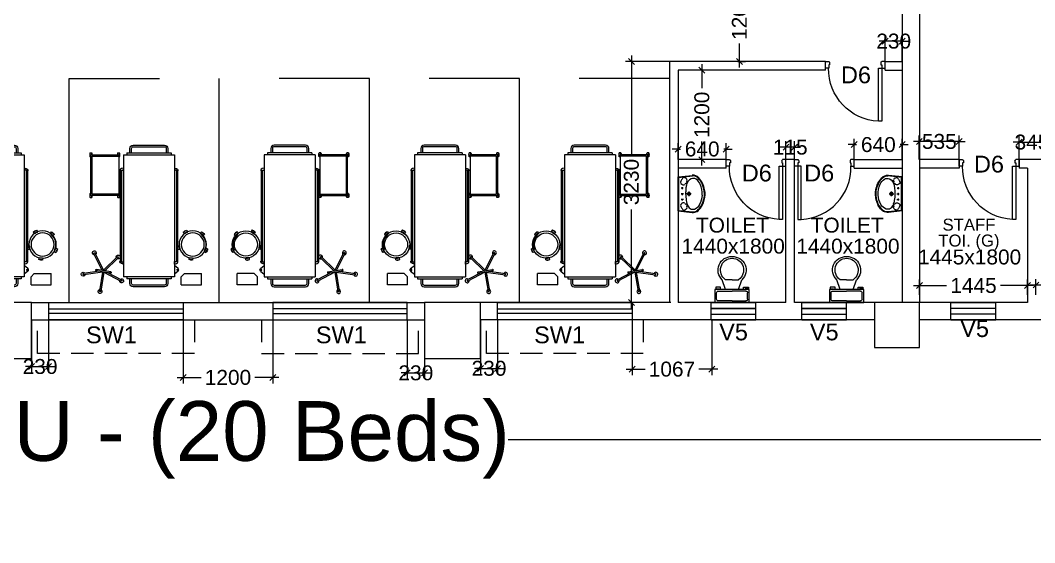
# Model space of a CAD drawing. Extents: x 7620542 to 7843793, y -6476226 to -6093835.
# Drawn here: x 7739260 to 7752842, y -6375462 to -6368464 of the extents above; entities that cross this region are included whole.
import ezdxf
from ezdxf.enums import TextEntityAlignment as Align

# ---------------------------------------------------------------- set-up
doc = ezdxf.new("R2010")
doc.units = 0
doc.header["$LTSCALE"] = 600
doc.header["$MEASUREMENT"] = 0
doc.header["$PDMODE"] = 35
doc.linetypes.add('DASHED', pattern=[0.75, 0.5, -0.25])
doc.layers.get('0').update_dxf_attribs({"linetype": 'CONTINUOUS'})
doc.layers.get('Defpoints').update_dxf_attribs({"linetype": 'CONTINUOUS'})
for name, color, linetype in [('Beds', 33, 'CONTINUOUS'), ('chajja', 7, 'CONTINUOUS'), ('DIM-TEXT', 8, 'CONTINUOUS'), ('DOOR', 32, 'CONTINUOUS'), ('furniture', 33, 'CONTINUOUS'), ('joinery', 7, 'CONTINUOUS'), ('LA-column', 3, 'CONTINUOUS'), ('LOADING', 140, 'CONTINUOUS'), ('Room Dim', 1, 'CONTINUOUS'), ('TEXT', 6, 'CONTINUOUS'), ('Toi-Euip', 8, 'CONTINUOUS'), ('toi-fix', 46, 'CONTINUOUS'), ('Walls', 7, 'CONTINUOUS'), ('WIN', 151, 'CONTINUOUS'), ('Working Dim', 5, 'CONTINUOUS')]:
    doc.layers.add(name, color=color, linetype=linetype)
doc.styles.add('ari', font='arial.ttf')
doc.styles.add('ARIAL', font='arial.ttf')
doc.styles.add('RT', font='romant.shx')
doc.dimstyles.new('int. dim', dxfattribs={"dimtxt": 450, "dimasz": 80, "dimexe": 80, "dimexo": 0, "dimgap": 70, "dimtad": 0, "dimdec": 0, "dimzin": 12, "dimdsep": 46, "dimtxsty": 'ari', "dimblk": 'OBLIQUE', "dimcen": 2, "dimdle": 80, "dimclrd": 256, "dimclre": 256, "dimclrt": 6, "dimadec": 0, "dimazin": 0, "dimtfac": 1, "dimtdec": 0, "dimtix": 1, "dimtmove": 2, "dimatfit": 3, "dimfxl": 1, "dimtolj": 1, "dimtzin": 0, "dimlwd": -1, "dimlwe": -1, "dimarcsym": 0})
doc.dimstyles.new('TEXT', dxfattribs={"dimscale": 0, "dimtxt": 600, "dimasz": 300, "dimexe": 300, "dimexo": 30, "dimgap": 50, "dimtad": 0, "dimdec": 0, "dimzin": 0, "dimdsep": 46, "dimtxsty": 'RT', "dimblk": 'OBLIQUE', "dimcen": 0.09, "dimdle": 300, "dimclrd": 256, "dimclre": 256, "dimclrt": 170, "dimadec": 0, "dimazin": 0, "dimtfac": 1, "dimtdec": 0, "dimtofl": 0, "dimtmove": 2, "dimatfit": 3, "dimfxl": 1, "dimfrac": 2, "dimtolj": 1, "dimtzin": 0, "dimlwd": -1, "dimlwe": -1, "dimarcsym": 0})

# ---------------------------------------------------------------- blocks, each defined once
blk = doc.blocks.new('A$C782D609A')
at = {"layer": 'WIN', "linetype": 'Continuous'}
for p, q in [((-300, 230), (300, 230)), ((-300, 230), (-300, 0)), ((300, 230), (300, 0)), ((-300, 0), (300, 0))]:
    blk.add_line(p, q, dxfattribs=at)
at = {"layer": 'WIN', "linetype": 'DASHED', "ltscale": 300}
for p, q in [((-300, 153), (300, 153)), ((-300, 77), (300, 77))]:
    blk.add_line(p, q, dxfattribs=at)
blk = doc.blocks.new('1000')
at = {"layer": 'DOOR'}
for p, q in [((0, -100), (0, 0)), ((0, 0), (50, 0)), ((50, -100), (0, -100)), ((50, 0), (50, -2)), ((63, -49), (50, -49)), ((50, -49), (50, -100)), ((50, -100), (50, -901)), ((100, -100), (50, -100)), ((63, -13), (61, -13)), ((63, -13), (63, -49)), ((100, -901), (100, -100)), ((837, -13), (837, -49)), ((837, -13), (839, -13)), ((837, -49), (850, -49)), ((850, 0), (850, -2)), ((900, 0), (850, 0)), ((850, -49), (850, -100)), ((850, -100), (900, -100)), ((900, -100), (900, 0)), ((50, -901), (100, -901))]:
    blk.add_line(p, q, dxfattribs=at)
for centre, major_axis, start_param, end_param in [((50, -13), (-7.95, 7.95), 3.926991, 5.497787), ((850, -13), (7.95, 7.95), 0.785398, 2.356194)]:
    blk.add_ellipse(centre, major_axis=major_axis, ratio=1, start_param=start_param, end_param=end_param, dxfattribs=at)
at = {"layer": 'DOOR', "color": 145}
blk.add_ellipse((64, -115), major_axis=(-520, 590), ratio=1, start_param=2.464943, end_param=4.009476, dxfattribs=at)
blk = doc.blocks.new('_Oblique')
at = {"color": 0, "linetype": 'ByBlock', "lineweight": -2}
blk.add_line((-0.5, -0.5), (0.5, 0.5), dxfattribs=at)
blk = doc.blocks.new('*D483')
at = {"layer": 'Defpoints', "color": 0, "transparency": 16777216}
for p in [(7752977, -6370097), (7752632, -6370331, 5), (7752977, -6370331, 5)]:
    blk.add_point(p, dxfattribs=at)
at = {"layer": 'Working Dim', "transparency": 16777216}
for p, q in [((7752632, -6370331), (7752632, -6370017)), ((7752977, -6370331), (7752977, -6370017)), ((7752632, -6370097), (7752552, -6370097)), ((7752632, -6370097), (7752977, -6370097)), ((7752977, -6370097), (7753057, -6370097))]:
    blk.add_line(p, q, dxfattribs=at)
at = {"layer": 'Working Dim', "transparency": 16777216, "xscale": 80, "yscale": 80, "zscale": 80}
blk.add_blockref('_Oblique', (7752632, -6370097), dxfattribs=at)
at = {"layer": 'Working Dim', "transparency": 16777216, "xscale": 80, "yscale": 80, "zscale": 80, "rotation": 180}
blk.add_blockref('_Oblique', (7752977, -6370097), dxfattribs=at)
at = {"layer": 'Working Dim', "color": 6, "transparency": 16777216, "insert": (7752805, -6370097), "char_height": 200, "attachment_point": 5, "style": 'ari'}
blk.add_mtext('\\A1;345', dxfattribs=at)
blk = doc.blocks.new('*D343')
at = {"layer": 'Defpoints', "color": 0, "transparency": 16777216}
for p in [(7752744, -6372018), (7751299, -6372144, 5), (7752744, -6372144, 5)]:
    blk.add_point(p, dxfattribs=at)
at = {"layer": 'Working Dim', "transparency": 16777216}
for p, q in [((7751299, -6372144), (7751299, -6371938)), ((7752744, -6372144), (7752744, -6371938)), ((7751219, -6372018), (7751662, -6372018)), ((7752824, -6372018), (7752382, -6372018))]:
    blk.add_line(p, q, dxfattribs=at)
at = {"layer": 'Working Dim', "transparency": 16777216, "xscale": 80, "yscale": 80, "zscale": 80, "rotation": 180}
blk.add_blockref('_Oblique', (7751299, -6372018), dxfattribs=at)
at = {"layer": 'Working Dim', "transparency": 16777216, "xscale": 80, "yscale": 80, "zscale": 80}
blk.add_blockref('_Oblique', (7752744, -6372018), dxfattribs=at)
at = {"layer": 'Working Dim', "color": 6, "transparency": 16777216, "insert": (7752022, -6372018), "char_height": 200, "attachment_point": 5, "style": 'ari'}
blk.add_mtext('\\A1;1445', dxfattribs=at)
blk = doc.blocks.new('*D344')
at = {"layer": 'Defpoints', "color": 0, "transparency": 16777216}
for p in [(7754299, -6372010), (7752859, -6372144, 5), (7754299, -6372144, 5)]:
    blk.add_point(p, dxfattribs=at)
at = {"layer": 'Working Dim', "transparency": 16777216}
for p, q in [((7752859, -6372144), (7752859, -6371930)), ((7754299, -6372144), (7754299, -6371930)), ((7752779, -6372010), (7753220, -6372010)), ((7754379, -6372010), (7753938, -6372010))]:
    blk.add_line(p, q, dxfattribs=at)
at = {"layer": 'Working Dim', "transparency": 16777216, "xscale": 80, "yscale": 80, "zscale": 80, "rotation": 180}
blk.add_blockref('_Oblique', (7752859, -6372010), dxfattribs=at)
at = {"layer": 'Working Dim', "transparency": 16777216, "xscale": 80, "yscale": 80, "zscale": 80}
blk.add_blockref('_Oblique', (7754299, -6372010), dxfattribs=at)
at = {"layer": 'Working Dim', "color": 6, "transparency": 16777216, "insert": (7753579, -6372010), "char_height": 200, "attachment_point": 5, "style": 'ari'}
blk.add_mtext('\\A1;1440', dxfattribs=at)
blk = doc.blocks.new('*D346')
at = {"layer": 'Defpoints', "color": 0, "transparency": 16777216}
for p in [(7751297, -6370088), (7751297, -6370331, 5), (7751832, -6370331, 0)]:
    blk.add_point(p, dxfattribs=at)
at = {"layer": 'Working Dim', "transparency": 16777216}
for p, q in [((7751297, -6370331), (7751297, -6370008)), ((7751832, -6370331), (7751832, -6370008)), ((7751297, -6370088), (7751217, -6370088)), ((7751832, -6370088), (7751297, -6370088)), ((7751832, -6370088), (7751912, -6370088))]:
    blk.add_line(p, q, dxfattribs=at)
at = {"layer": 'Working Dim', "transparency": 16777216, "xscale": 80, "yscale": 80, "zscale": 80}
blk.add_blockref('_Oblique', (7751297, -6370088), dxfattribs=at)
at = {"layer": 'Working Dim', "transparency": 16777216, "xscale": 80, "yscale": 80, "zscale": 80, "rotation": 180}
blk.add_blockref('_Oblique', (7751832, -6370088), dxfattribs=at)
at = {"layer": 'Working Dim', "color": 6, "transparency": 16777216, "insert": (7751565, -6370088), "char_height": 200, "attachment_point": 5, "style": 'ari'}
blk.add_mtext('\\A1;535', dxfattribs=at)
blk = doc.blocks.new('*D838')
at = {"layer": 'Defpoints', "color": 0, "linetype": 'Continuous', "transparency": 16777216}
for p in [(7720379, -6376355), (7720379, -6378025, 0), (7761439, -6378105, -23)]:
    blk.add_point(p, dxfattribs=at)
at = {"layer": 'DIM-TEXT', "transparency": 16777216}
for p, q in [((7720379, -6378025), (7720379, -6376055)), ((7761439, -6378105), (7761439, -6376055)), ((7720079, -6376355), (7731290, -6376355)), ((7761739, -6376355), (7750528, -6376355))]:
    blk.add_line(p, q, dxfattribs=at)
at = {"layer": 'DIM-TEXT', "linetype": 'Continuous', "transparency": 16777216, "xscale": 300, "yscale": 300, "zscale": 300, "rotation": 180}
blk.add_blockref('_Oblique', (7720379, -6376355), dxfattribs=at)
at = {"layer": 'DIM-TEXT', "linetype": 'Continuous', "transparency": 16777216, "xscale": 300, "yscale": 300, "zscale": 300}
blk.add_blockref('_Oblique', (7761439, -6376355), dxfattribs=at)
at = {"layer": 'DIM-TEXT', "color": 170, "linetype": 'Continuous', "transparency": 16777216, "insert": (7740909, -6376355), "char_height": 750, "attachment_point": 5, "style": 'ari'}
blk.add_mtext('\\A1;{\\H1.067x;GENERAL MEDICINE DEPT. ROOMS}', dxfattribs=at)
blk = doc.blocks.new('*D839')
at = {"layer": 'Defpoints', "color": 0, "linetype": 'Continuous', "transparency": 16777216}
for p in [(7761439, -6372996), (7720379, -6373226, 0), (7720379, -6374086)]:
    blk.add_point(p, dxfattribs=at)
at = {"layer": 'DIM-TEXT', "transparency": 16777216}
for p, q in [((7761439, -6372996), (7761439, -6374386)), ((7720379, -6373226), (7720379, -6374386)), ((7720079, -6374086), (7736024, -6374086)), ((7761739, -6374086), (7745794, -6374086))]:
    blk.add_line(p, q, dxfattribs=at)
at = {"layer": 'DIM-TEXT', "linetype": 'Continuous', "transparency": 16777216, "xscale": 300, "yscale": 300, "zscale": 300, "rotation": 180}
blk.add_blockref('_Oblique', (7720379, -6374086), dxfattribs=at)
at = {"layer": 'DIM-TEXT', "linetype": 'Continuous', "transparency": 16777216, "xscale": 300, "yscale": 300, "zscale": 300}
blk.add_blockref('_Oblique', (7761439, -6374086), dxfattribs=at)
at = {"layer": 'DIM-TEXT', "color": 170, "linetype": 'Continuous', "transparency": 16777216, "insert": (7740909, -6374086), "char_height": 750, "attachment_point": 5, "style": 'ari'}
blk.add_mtext('\\A1;{\\H1.067x; I.C.C.U - (20 Beds)}', dxfattribs=at)
blk = doc.blocks.new('*D2265')
at = {"layer": 'Defpoints', "color": 0, "transparency": 16777216}
for p in [(7739410, -6372476, 3), (7739640, -6372476), (7739640, -6373103)]:
    blk.add_point(p, dxfattribs=at)
at = {"layer": 'Working Dim', "transparency": 16777216}
for p, q in [((7739410, -6372476), (7739410, -6373183)), ((7739640, -6372476), (7739640, -6373183)), ((7739410, -6373103), (7739330, -6373103)), ((7739410, -6373103), (7739640, -6373103)), ((7739640, -6373103), (7739720, -6373103))]:
    blk.add_line(p, q, dxfattribs=at)
at = {"layer": 'Working Dim', "transparency": 16777216, "xscale": 80, "yscale": 80, "zscale": 80}
blk.add_blockref('_Oblique', (7739410, -6373103), dxfattribs=at)
at = {"layer": 'Working Dim', "transparency": 16777216, "xscale": 80, "yscale": 80, "zscale": 80, "rotation": 180}
blk.add_blockref('_Oblique', (7739640, -6373103), dxfattribs=at)
at = {"layer": 'Working Dim', "color": 6, "transparency": 16777216, "insert": (7739525, -6373103), "char_height": 200, "attachment_point": 5, "style": 'ari'}
blk.add_mtext('\\A1;230', dxfattribs=at)
blk = doc.blocks.new('*D2266')
at = {"layer": 'Defpoints', "color": 0, "transparency": 16777216}
for p in [(7741441, -6372476), (7742640, -6372476), (7742640, -6373249)]:
    blk.add_point(p, dxfattribs=at)
at = {"layer": 'Working Dim', "transparency": 16777216}
for p, q in [((7741441, -6372476), (7741441, -6373329)), ((7742640, -6372476), (7742640, -6373329)), ((7741361, -6373249), (7741682, -6373249)), ((7742720, -6373249), (7742400, -6373249))]:
    blk.add_line(p, q, dxfattribs=at)
at = {"layer": 'Working Dim', "transparency": 16777216, "xscale": 80, "yscale": 80, "zscale": 80, "rotation": 180}
blk.add_blockref('_Oblique', (7741441, -6373249), dxfattribs=at)
at = {"layer": 'Working Dim', "transparency": 16777216, "xscale": 80, "yscale": 80, "zscale": 80}
blk.add_blockref('_Oblique', (7742640, -6373249), dxfattribs=at)
at = {"layer": 'Working Dim', "color": 6, "transparency": 16777216, "insert": (7742041, -6373249), "char_height": 200, "attachment_point": 5, "style": 'ari'}
blk.add_mtext('\\A1;1200', dxfattribs=at)
blk = doc.blocks.new('*D2267')
at = {"layer": 'Defpoints', "color": 0, "transparency": 16777216}
for p in [(7744441, -6372476), (7744671, -6372476, 3), (7744671, -6373188)]:
    blk.add_point(p, dxfattribs=at)
at = {"layer": 'Working Dim', "transparency": 16777216}
for p, q in [((7744441, -6372476), (7744441, -6373268)), ((7744671, -6372476), (7744671, -6373268)), ((7744441, -6373188), (7744361, -6373188)), ((7744441, -6373188), (7744671, -6373188)), ((7744671, -6373188), (7744751, -6373188))]:
    blk.add_line(p, q, dxfattribs=at)
at = {"layer": 'Working Dim', "transparency": 16777216, "xscale": 80, "yscale": 80, "zscale": 80}
blk.add_blockref('_Oblique', (7744441, -6373188), dxfattribs=at)
at = {"layer": 'Working Dim', "transparency": 16777216, "xscale": 80, "yscale": 80, "zscale": 80, "rotation": 180}
blk.add_blockref('_Oblique', (7744671, -6373188), dxfattribs=at)
at = {"layer": 'Working Dim', "color": 6, "transparency": 16777216, "insert": (7744556, -6373188), "char_height": 200, "attachment_point": 5, "style": 'ari'}
blk.add_mtext('\\A1;230', dxfattribs=at)
blk = doc.blocks.new('*D2268')
at = {"layer": 'Defpoints', "color": 0, "transparency": 16777216}
for p in [(7745421, -6372476, 3), (7745651, -6372476), (7745651, -6373127)]:
    blk.add_point(p, dxfattribs=at)
at = {"layer": 'Working Dim', "transparency": 16777216}
for p, q in [((7745421, -6372476), (7745421, -6373207)), ((7745651, -6372476), (7745651, -6373207)), ((7745421, -6373127), (7745341, -6373127)), ((7745421, -6373127), (7745651, -6373127)), ((7745651, -6373127), (7745731, -6373127))]:
    blk.add_line(p, q, dxfattribs=at)
at = {"layer": 'Working Dim', "transparency": 16777216, "xscale": 80, "yscale": 80, "zscale": 80}
blk.add_blockref('_Oblique', (7745421, -6373127), dxfattribs=at)
at = {"layer": 'Working Dim', "transparency": 16777216, "xscale": 80, "yscale": 80, "zscale": 80, "rotation": 180}
blk.add_blockref('_Oblique', (7745651, -6373127), dxfattribs=at)
at = {"layer": 'Working Dim', "color": 6, "transparency": 16777216, "insert": (7745536, -6373127), "char_height": 200, "attachment_point": 5, "style": 'ari'}
blk.add_mtext('\\A1;230', dxfattribs=at)
blk = doc.blocks.new('*D2269')
at = {"layer": 'Defpoints', "color": 0, "transparency": 16777216}
for p in [(7747451, -6372476), (7748519, -6372476), (7748519, -6373138)]:
    blk.add_point(p, dxfattribs=at)
at = {"layer": 'Working Dim', "transparency": 16777216}
for p, q in [((7747451, -6372476), (7747451, -6373218)), ((7748519, -6372476), (7748519, -6373218)), ((7747371, -6373138), (7747626, -6373138)), ((7748599, -6373138), (7748344, -6373138))]:
    blk.add_line(p, q, dxfattribs=at)
at = {"layer": 'Working Dim', "transparency": 16777216, "xscale": 80, "yscale": 80, "zscale": 80, "rotation": 180}
blk.add_blockref('_Oblique', (7747451, -6373138), dxfattribs=at)
at = {"layer": 'Working Dim', "transparency": 16777216, "xscale": 80, "yscale": 80, "zscale": 80}
blk.add_blockref('_Oblique', (7748519, -6373138), dxfattribs=at)
at = {"layer": 'Working Dim', "color": 6, "transparency": 16777216, "insert": (7747985, -6373138), "char_height": 200, "attachment_point": 5, "style": 'ari'}
blk.add_mtext('\\A1;1067', dxfattribs=at)
blk = doc.blocks.new('HF12177-P')
for p, q in [((-0.02, -0.007), (-0.189, 0.225)), ((0, 0), (-0.172, 0.237)), ((0, 0), (0.172, 0.237)), ((0.02, -0.007), (0.189, 0.225)), ((-0.063, -0.027), (-0.295, -0.102)), ((-0.01, -0.031), (-0.289, -0.121)), ((-0.12, -0.015), (-0.12, -0.019)), ((-0.112, -0.007), (0.112, -0.007)), ((-0.112, -0.027), (0.112, -0.027)), ((-0.1, -0.007), (-0.1, -0.027)), ((-0.01, -0.031), (-0.01, -0.324)), ((0.01, -0.031), (0.01, -0.324)), ((0.01, -0.031), (0.289, -0.121)), ((0.063, -0.027), (0.295, -0.102)), ((0.1, -0.007), (0.1, -0.027)), ((0.12, -0.015), (0.12, -0.019))]:
    blk.add_line(p, q)
for centre, radius, start, end in [((-0.185, 0.238), 0.03, 325.4712, 286.5288), ((-0.182, 0.23), 0.008, 126.3733, 216), ((0, -0.017), 0.315, 125.6267, 126.3733), ((-0.179, 0.233), 0.008, 36, 125.6267), ((0.185, 0.238), 0.03, 253.4712, 214.5288), ((0.179, 0.233), 0.008, 54.3733, 144), ((0, -0.017), 0.315, 53.6267, 54.3733), ((0.182, 0.23), 0.008, 324, 53.6267), ((-0.3, -0.114), 0.03, 37.4712, 358.5288), ((-0.293, -0.11), 0.008, 108, 197.6267), ((0, -0.017), 0.315, 197.6267, 198.3733), ((-0.291, -0.114), 0.008, 198.3733, 288), ((-0.112, -0.015), 0.008, 90, 180), ((-0.112, -0.019), 0.008, 180, 270), ((0.112, -0.015), 0.008, 0, 90), ((0.112, -0.019), 0.008, 270, 0), ((0.3, -0.114), 0.03, 181.4712, 142.5288), ((0.291, -0.114), 0.008, 252, 341.6267), ((0.293, -0.11), 0.008, 342.3733, 72), ((0, -0.017), 0.315, 341.6267, 342.3733), ((0, -0.332), 0.03, 109.4712, 70.5288), ((-0.002, -0.324), 0.008, 180, 269.6267), ((0, -0.017), 0.315, 269.6267, 270.3733), ((0.002, -0.324), 0.008, 270.3733, 0)]:
    blk.add_arc(centre, radius, start, end)
blk = doc.blocks.new('HF10037A-P')
for p, q in [((-0.03, 0.413), (-0.03, 0.388)), ((0.03, 0.413), (-0.03, 0.413)), ((0.03, 0.388), (-0.03, 0.388)), ((0.03, 0.413), (0.03, 0.388)), ((-0.216, 0.279), (-0.23, 0.221)), ((-0.23, 0.221), (-0.206, 0.215)), ((-0.216, 0.279), (-0.192, 0.273)), ((-0.192, 0.273), (-0.206, 0.215)), ((0.191, 0.27), (0.215, 0.277)), ((0.191, 0.27), (0.209, 0.212)), ((0.191, 0.237), (0.2, 0.24)), ((0.209, 0.212), (0.233, 0.22)), ((0.215, 0.277), (0.233, 0.22)), ((-0.164, 0.006), (-0.149, 0.026)), ((-0.164, 0.006), (-0.116, -0.03)), ((-0.149, 0.026), (-0.101, -0.01)), ((0.096, -0.011), (0.146, 0.023)), ((0.111, 0.011), (0.116, 0.003)), ((0.111, -0.031), (0.16, 0.003)), ((0.16, 0.003), (0.146, 0.023)), ((-0.116, -0.03), (-0.101, -0.01)), ((0.111, -0.031), (0.096, -0.011))]:
    blk.add_line(p, q)
for radius in [0.21, 0.177]:
    blk.add_circle((0, 0.177), radius)
for centre, radius, start, end in [((0, 0.325), 0.0925, 71.0754, 108.9246), ((0, 0.475), 0.0925, 251.0754, 288.9246), ((-0.138, 0.229), 0.0925, 147.3419, 185.1912), ((-0.284, 0.265), 0.0925, 327.3419, 5.1912), ((0, 0.177), 0.2, 303.6037, 17.3657), ((0.284, 0.268), 0.0925, 178.8412, 216.6904), ((0.141, 0.222), 0.0925, 358.8412, 36.6904), ((-0.087, 0.058), 0.0925, 214.1875, 252.0368), ((-0.177, -0.062), 0.0925, 34.1875, 72.0368), ((0.171, -0.066), 0.0925, 105.5121, 143.3614), ((0.086, 0.058), 0.0925, 285.5121, 323.3614)]:
    blk.add_arc(centre, radius, start, end)
blk = doc.blocks.new('ME17678-P')
at = {"layer": 'furniture', "color": 21}
for p, q in [((-0.05, 0.175), (0.26, 0.175)), ((-0.05, 0.175), (-0.05, 0.05)), ((0.26, 0.175), (0.26, 0)), ((0, 0), (-0.05, 0.05)), ((0, 0), (0.26, 0))]:
    blk.add_line(p, q, dxfattribs=at)
blk = doc.blocks.new('A$C6969112B')
at = {"layer": 'furniture', "color": 8}
for p, q in [((478, 1766), (1160, 1766)), ((478, 131), (478, 1766)), ((521, 1793), (1116, 1793)), ((521, 1766), (521, 1793)), ((1116, 1766), (1116, 1793)), ((1160, 131), (1160, 1766)), ((428, 1689), (478, 1729)), ((428, 1654), (478, 1615)), ((432, 1559), (432, 1557)), ((434, 343), (434, 1557)), ((451, 343), (451, 1557)), ((453, 1559), (453, 1557)), ((476, 1595), (476, 1561)), ((1162, 1595), (1162, 1561)), ((1185, 1559), (1185, 1557)), ((1186, 343), (1186, 1557)), ((1204, 343), (1204, 1557)), ((1205, 1559), (1205, 1557)), ((1234, 703), (1212, 703)), ((1212, 703), (1212, 650)), ((1234, 703), (1234, 676)), ((1605, 703), (1583, 703)), ((1583, 703), (1583, 676)), ((1605, 703), (1605, 650)), ((1223, 650), (1212, 650)), ((1223, 131), (1223, 676)), ((1223, 676), (1594, 676)), ((1223, 659), (1577, 659)), ((1577, 659), (1577, 148)), ((1594, 676), (1594, 131)), ((1605, 650), (1594, 650)), ((432, 340), (432, 343)), ((453, 340), (453, 343)), ((476, 304), (476, 339)), ((1162, 304), (1162, 339)), ((1185, 340), (1185, 343)), ((1205, 340), (1205, 343)), ((1223, 157), (1212, 157)), ((1212, 157), (1212, 105)), ((1577, 148), (1223, 148)), ((1605, 157), (1594, 157)), ((1605, 157), (1605, 105)), ((1160, 131), (478, 131)), ((521, 105), (521, 131)), ((1116, 105), (521, 105)), ((1116, 105), (1116, 131)), ((1234, 105), (1212, 105)), ((1594, 131), (1223, 131)), ((1234, 131), (1234, 105)), ((1583, 131), (1583, 105)), ((1605, 105), (1583, 105))]:
    blk.add_line(p, q, dxfattribs=at)
for points in [[(565, 1793), (565, 1854, -0.414214), (608, 1897), (1029, 1897, -0.414214), (1073, 1854), (1073, 1793)], [(587, 1793), (587, 1854, -0.414214), (608, 1875), (1029, 1875, -0.414214), (1051, 1854), (1051, 1793)], [(476, 1593), (451, 1585, 0.318781), (430, 1563), (430, 1559), (455, 1559), (455, 1563), (476, 1563)], [(1162, 1593), (1186, 1585, -0.318781), (1208, 1563), (1208, 1559), (1182, 1559), (1182, 1563), (1162, 1563)], [(476, 307), (451, 314, -0.318781), (430, 336), (430, 340), (455, 340), (455, 336), (476, 336)], [(1162, 307), (1186, 314, 0.318781), (1208, 336), (1208, 340), (1182, 340), (1182, 336), (1162, 336)], [(1073, 105), (1073, 44, -0.414214), (1029, 0), (608, 0, -0.414214), (565, 44), (565, 105)], [(1051, 105), (1051, 44, -0.414214), (1029, 22), (608, 22, -0.414214), (587, 44), (587, 105)]]:
    blk.add_lwpolyline(points, format="xyb", dxfattribs=at)
for points in [[(432, 1557), (453, 1557)], [(476, 1595), (478, 1595)], [(476, 1561), (478, 1561)], [(1162, 1595), (1160, 1595)], [(1162, 1561), (1160, 1561)], [(1205, 1557), (1185, 1557)], [(432, 343), (453, 343)], [(476, 339), (478, 339)], [(476, 304), (478, 304)], [(1162, 339), (1160, 339)], [(1162, 304), (1160, 304)], [(1205, 343), (1185, 343)]]:
    blk.add_lwpolyline(points, dxfattribs=at)
blk.add_circle((435, 1672), 9.27, dxfattribs=at)
for centre, radius, start, end in [((441, 1672), 21.4, 125.427, 234.573), ((1289, 676), 80.7, 161.0754, 198.9246), ((1158, 676), 80.7, 0, 18.9246), ((1660, 676), 80.7, 161.0754, 180), ((1529, 676), 80.7, 341.0754, 18.9246), ((1289, 131), 80.7, 161.0754, 198.9246), ((1529, 131), 80.7, 341.0754, 18.9246), ((1158, 131), 80.7, 341.0754, 0), ((1660, 131), 80.7, 180, 198.9246)]:
    blk.add_arc(centre, radius, start, end, dxfattribs=at)
at = {"layer": 'LOADING', "color": 8, "yscale": 872.7299101983663, "zscale": 872.7299101979671}
for name, p, xscale, rotation in [('HF12177-P', (1425, 1676), -872.7299101979006, 170.2976301882088), ('HF10037A-P', (215, 1178), -872.7299102004868, 353.6512974186875)]:
    blk.add_blockref(name, p, dxfattribs=dict(at, xscale=xscale, rotation=rotation))
at = {"layer": 'LOADING', "color": 8, "xscale": -872.7299101983663, "yscale": 872.7299101983663, "zscale": 872.7299101979671}
blk.add_blockref('ME17678-P', (343, 1719), dxfattribs=at)
blk = doc.blocks.new('*D2559')
at = {"layer": 'Defpoints', "color": 0, "transparency": 16777216}
for p in [(7750839, -6368744), (7750839, -6369016, -11), (7751069, -6369016, -11)]:
    blk.add_point(p, dxfattribs=at)
at = {"layer": 'Working Dim', "transparency": 16777216}
for p, q in [((7750839, -6369016), (7750839, -6368664)), ((7751069, -6369016), (7751069, -6368664)), ((7750839, -6368744), (7750759, -6368744)), ((7751069, -6368744), (7750839, -6368744)), ((7751069, -6368744), (7751149, -6368744))]:
    blk.add_line(p, q, dxfattribs=at)
at = {"layer": 'Working Dim', "transparency": 16777216, "xscale": 80, "yscale": 80, "zscale": 80}
blk.add_blockref('_Oblique', (7750839, -6368744), dxfattribs=at)
at = {"layer": 'Working Dim', "transparency": 16777216, "xscale": 80, "yscale": 80, "zscale": 80, "rotation": 180}
blk.add_blockref('_Oblique', (7751069, -6368744), dxfattribs=at)
at = {"layer": 'Working Dim', "color": 6, "transparency": 16777216, "insert": (7750954, -6368744), "char_height": 200, "attachment_point": 5, "style": 'ari'}
blk.add_mtext('\\A1;230', dxfattribs=at)
blk = doc.blocks.new('*D2560')
at = {"layer": 'Defpoints', "color": 0, "transparency": 16777216}
for p in [(7748386, -6369131), (7748390, -6369131, -11), (7748390, -6370331, -11)]:
    blk.add_point(p, dxfattribs=at)
at = {"layer": 'Working Dim', "transparency": 16777216}
for p, q in [((7748390, -6369131), (7748306, -6369131)), ((7748386, -6369051), (7748386, -6369372)), ((7748386, -6370411), (7748386, -6370089)), ((7748390, -6370331), (7748306, -6370331))]:
    blk.add_line(p, q, dxfattribs=at)
at = {"layer": 'Working Dim', "transparency": 16777216, "xscale": 80, "yscale": 80, "zscale": 80}
for p, rotation in [((7748386, -6369131), 90), ((7748386, -6370331), 270)]:
    blk.add_blockref('_Oblique', p, dxfattribs=dict(at, rotation=rotation))
at = {"layer": 'Working Dim', "color": 6, "transparency": 16777216, "insert": (7748386, -6369731), "char_height": 200, "attachment_point": 5, "rotation": 90, "style": 'ari'}
blk.add_mtext('\\A1;1200', dxfattribs=at)
blk = doc.blocks.new('*D2561')
at = {"layer": 'Defpoints', "color": 0, "transparency": 16777216}
for p in [(7750426, -6370130), (7750426, -6370331, -10), (7751069, -6370331, -11)]:
    blk.add_point(p, dxfattribs=at)
at = {"layer": 'Working Dim', "transparency": 16777216}
for p, q in [((7750426, -6370331), (7750426, -6370050)), ((7751069, -6370331), (7751069, -6370050)), ((7750426, -6370130), (7750346, -6370130)), ((7750426, -6370130), (7750457, -6370130)), ((7751069, -6370130), (7751039, -6370130)), ((7751069, -6370130), (7751149, -6370130))]:
    blk.add_line(p, q, dxfattribs=at)
at = {"layer": 'Working Dim', "transparency": 16777216, "xscale": 80, "yscale": 80, "zscale": 80}
blk.add_blockref('_Oblique', (7750426, -6370130), dxfattribs=at)
at = {"layer": 'Working Dim', "transparency": 16777216, "xscale": 80, "yscale": 80, "zscale": 80, "rotation": 180}
blk.add_blockref('_Oblique', (7751069, -6370130), dxfattribs=at)
at = {"layer": 'Working Dim', "color": 6, "transparency": 16777216, "insert": (7750748, -6370130), "char_height": 200, "attachment_point": 5, "style": 'ari'}
blk.add_mtext('\\A1;640', dxfattribs=at)
blk = doc.blocks.new('*D2562')
at = {"layer": 'Defpoints', "color": 0, "transparency": 16777216}
for p in [(7749512, -6370164), (7749512, -6370331, -11), (7749626, -6370331, -10)]:
    blk.add_point(p, dxfattribs=at)
at = {"layer": 'Working Dim', "transparency": 16777216}
for p, q in [((7749512, -6370331), (7749512, -6370084)), ((7749626, -6370331), (7749626, -6370084)), ((7749512, -6370164), (7749432, -6370164)), ((7749626, -6370164), (7749512, -6370164)), ((7749626, -6370164), (7749706, -6370164))]:
    blk.add_line(p, q, dxfattribs=at)
at = {"layer": 'Working Dim', "transparency": 16777216, "xscale": 80, "yscale": 80, "zscale": 80}
blk.add_blockref('_Oblique', (7749512, -6370164), dxfattribs=at)
at = {"layer": 'Working Dim', "transparency": 16777216, "xscale": 80, "yscale": 80, "zscale": 80, "rotation": 180}
blk.add_blockref('_Oblique', (7749626, -6370164), dxfattribs=at)
at = {"layer": 'Working Dim', "color": 6, "transparency": 16777216, "insert": (7749569, -6370164), "char_height": 200, "attachment_point": 5, "style": 'ari'}
blk.add_mtext('\\A1;115', dxfattribs=at)
blk = doc.blocks.new('*D2563')
at = {"layer": 'Defpoints', "color": 0, "transparency": 16777216}
for p in [(7748069, -6370189), (7748069, -6370331, -11), (7748711, -6370331, -10)]:
    blk.add_point(p, dxfattribs=at)
at = {"layer": 'Working Dim', "transparency": 16777216}
for p, q in [((7748069, -6370189), (7747989, -6370189)), ((7748069, -6370331), (7748069, -6370109)), ((7748069, -6370189), (7748099, -6370189)), ((7748711, -6370189), (7748681, -6370189)), ((7748711, -6370331), (7748711, -6370109)), ((7748711, -6370189), (7748791, -6370189))]:
    blk.add_line(p, q, dxfattribs=at)
at = {"layer": 'Working Dim', "transparency": 16777216, "xscale": 80, "yscale": 80, "zscale": 80}
blk.add_blockref('_Oblique', (7748069, -6370189), dxfattribs=at)
at = {"layer": 'Working Dim', "transparency": 16777216, "xscale": 80, "yscale": 80, "zscale": 80, "rotation": 180}
blk.add_blockref('_Oblique', (7748711, -6370189), dxfattribs=at)
at = {"layer": 'Working Dim', "color": 6, "transparency": 16777216, "insert": (7748390, -6370189), "char_height": 200, "attachment_point": 5, "style": 'ari'}
blk.add_mtext('\\A1;640', dxfattribs=at)
blk = doc.blocks.new('A$C70ED7303')
at = {"layer": 'toi-fix', "color": 8}
for p, q in [((0, 0), (229, 0)), ((229, 0), (229, -174)), ((-229, 0), (0, 0)), ((-229, -174), (-229, 0)), ((-207, -44), (-207, -131)), ((0, -22), (-185, -22)), ((0, -22), (185, -22)), ((207, -44), (207, -131)), ((229, -174), (-229, -174)), ((-218, -207), (-218, -185)), ((-218, -185), (-174, -185)), ((-153, -207), (-218, -207)), ((-185, -153), (0, -153)), ((-174, -185), (-174, -174)), ((-153, -174), (-153, -207)), ((-87, -174), (-131, -305)), ((185, -153), (0, -153)), ((87, -174), (131, -305)), ((153, -174), (153, -207)), ((153, -207), (218, -207)), ((174, -185), (174, -174)), ((218, -185), (174, -185)), ((218, -207), (218, -185)), ((0, -305), (-87, -305)), ((0, -305), (87, -305))]:
    blk.add_line(p, q, dxfattribs=at)
for centre, major_axis, start_param, end_param in [((-188, -41), (13.6, -13.6), 2.214297, 4.068888), ((-188, -134), (-13.6, -13.6), 5.35589, 7.21048), ((188, -41), (13.6, -13.6), 0.643501, 2.498091), ((188, -134), (-13.6, -13.6), 0.643501, 2.498091), ((-7, -436), (-128, -128), 4.686239, 7.105146), ((5, -435), (-113, -113), 4.541602, 7.039318), ((7, -436), (56, -172), -0.351019, 2.067888), ((-5, -435), (-113, -113), 0.814663, 3.31238)]:
    blk.add_ellipse(centre, major_axis=major_axis, ratio=1, start_param=start_param, end_param=end_param, dxfattribs=at)
blk = doc.blocks.new('A$C1E9F72C1')
at = {"layer": 'Toi-Euip', "color": 8}
for p, q in [((-228, 0), (-249, -186)), ((-228, 0), (228, 0)), ((228, 0), (249, -186)), ((-221, -7), (-242, -193)), ((-213, -10), (209, -10)), ((-64, -55), (-90, -55)), ((-76, -73), (-76, -40)), ((12, -55), (-15, -55)), ((-1, -73), (-1, -40)), ((1, -175), (1, -113)), ((92, -55), (65, -55)), ((79, -67), (79, -40)), ((221, -6), (242, -193)), ((-30, -145), (31, -145))]:
    blk.add_line(p, q, dxfattribs=at)
for centre, radius in [((-76, -55), 6.49), ((1, -145), 21.7), ((1, -145), 15.6), ((1, -145), 11), ((-1, -55), 6.49), ((79, -55), 6.49)]:
    blk.add_circle(centre, radius, dxfattribs=at)
for centre, radius, start, end in [((-208, 15), 24.9, 216.2215, 258.8549), ((208, 16), 26, 271.4204, 321.2513), ((-196, -77), 20.9, 116.809, 207.5092), ((-160, -68), 57.4, 198.3504, 235.0331), ((-125, -156), 127, 109.5864, 129.4018), ((-129, -205), 80.8, 113.6187, 156.307), ((-182, -101), 18, 230.4642, 309.5358), ((-164, -121), 8.67, 53.8926, 133.9597), ((-152, -67), 34.3, 68.6439, 118.0808), ((-77, -276), 168, 94.0281, 120.4098), ((-163, -122), 8.8, 329.6713, 65.4896), ((-131, -108), 8.62, 142.6961, 276.8474), ((-168, -75), 49.6, 12.807, 54.9415), ((-115, -115), 27, 106.386, 151.7285), ((-150, -73), 32.2, 330.0791, 16.0346), ((35, -906), 808, 92.48, 98.7772), ((-3, -837), 738, 84.4518, 89.7569), ((46, -401), 299, 76.1733, 85.7679), ((102, -220), 111, 24.9779, 81.9798), ((152, -73), 32.2, 163.9654, 209.9209), ((170, -75), 49.6, 125.0585, 167.193), ((117, -115), 27, 28.2715, 73.614), ((135, -107), 7.45, 281.3197, 41.7016), ((154, -67), 34.3, 61.9192, 111.3561), ((164, -122), 7.8, 112.0693, 194.8477), ((166, -121), 8.67, 46.0403, 126.1074), ((127, -156), 127, 50.5982, 70.4136), ((184, -101), 18, 230.4642, 309.5358), ((163, -68), 57.4, 304.9669, 341.6496), ((198, -77), 20.9, 332.4908, 63.191), ((-166, -197), 84, 173.0041, 196.7608), ((-141, -199), 107, 191.4479, 227.66), ((-163, -200), 78.8, 174.8598, 213.2089), ((-120, -183), 124, 208.7854, 238.1585), ((-110, -193), 95.5, 167.3454, 194.4146), ((-83, -175), 127, 199.3054, 242.2025), ((18, -68), 278, 292.3326, 313.7827), ((77, -165), 141, 291.6868, 328.1397), ((137, -201), 71.5, 327.5919, 23.2221), ((147, -198), 95.2, 311.9105, 2.7762), ((150, -200), 100, 311.3831, 7.6058), ((-16, -67), 289, 226.8801, 256.3199), ((-54, -136), 202, 229.3146, 253.0106), ((-13, -73), 250, 238.9436, 269.4813), ((0, -46), 305, 248.1503, 293.8049), ((-4, -83), 277, 253.1484, 282.8609), ((5, -23), 300, 266.1546, 294.5893), ((11, -60), 296, 278.977, 313.6155)]:
    blk.add_arc(centre, radius, start, end, dxfattribs=at)
blk = doc.blocks.new('*D2569')
at = {"layer": 'Defpoints', "color": 0, "transparency": 16777216}
for p in [(7748869, -6367816, -10), (7748889, -6367816), (7748869, -6369016, -11)]:
    blk.add_point(p, dxfattribs=at)
at = {"layer": 'Working Dim', "transparency": 16777216}
for p, q in [((7748889, -6367736), (7748889, -6368057)), ((7748869, -6367816), (7748969, -6367816)), ((7748889, -6369096), (7748889, -6368775)), ((7748869, -6369016), (7748969, -6369016))]:
    blk.add_line(p, q, dxfattribs=at)
at = {"layer": 'Working Dim', "transparency": 16777216, "xscale": 80, "yscale": 80, "zscale": 80}
for p, rotation in [((7748889, -6367816), 90), ((7748889, -6369016), 270)]:
    blk.add_blockref('_Oblique', p, dxfattribs=dict(at, rotation=rotation))
at = {"layer": 'Working Dim', "color": 6, "transparency": 16777216, "insert": (7748889, -6368416), "char_height": 200, "attachment_point": 5, "rotation": 90, "style": 'ari'}
blk.add_mtext('\\A1;1200', dxfattribs=at)
blk = doc.blocks.new('*D2571')
at = {"layer": 'Defpoints', "color": 0, "transparency": 16777216}
for p in [(7747442, -6369016), (7747954, -6369016, -11), (7747969, -6372246, -14)]:
    blk.add_point(p, dxfattribs=at)
at = {"layer": 'Working Dim', "transparency": 16777216}
for p, q in [((7747442, -6368936), (7747442, -6370262)), ((7747954, -6369016), (7747362, -6369016)), ((7747442, -6372326), (7747442, -6370999)), ((7747969, -6372246), (7747362, -6372246))]:
    blk.add_line(p, q, dxfattribs=at)
at = {"layer": 'Working Dim', "transparency": 16777216, "xscale": 80, "yscale": 80, "zscale": 80}
for p, rotation in [((7747442, -6369016), 90), ((7747442, -6372246), 270)]:
    blk.add_blockref('_Oblique', p, dxfattribs=dict(at, rotation=rotation))
at = {"layer": 'Working Dim', "color": 6, "transparency": 16777216, "insert": (7747442, -6370631), "char_height": 200, "attachment_point": 5, "rotation": 90, "style": 'ari'}
blk.add_mtext('\\A1;3230', dxfattribs=at)

msp = doc.modelspace()

# ---------------------------------------------------------------- linework, layer by layer
at = {"layer": 'Beds'}
for p, q in [((7739915.648, -6372245.599, -10.919), (7739915.648, -6369245.647, -10.116)), ((7739915.648, -6369245.649, -8.283), (7741125.645, -6369245.649, -8.283)), ((7741925.227, -6372245.599, -11.335), (7741925.227, -6369245.647, -10.532)), ((7743934.806, -6369245.649, -8.283), (7742724.809, -6369245.649, -8.283)), ((7743934.806, -6372245.599, -10.919), (7743934.806, -6369245.647, -10.116)), ((7745944.384, -6369245.649, -8.544), (7744734.388, -6369245.649, -8.544)), ((7745944.385, -6372245.599, -11.181), (7745944.385, -6369245.647, -10.378)), ((7747953.963, -6369245.648, -8.791), (7746743.966, -6369245.648, -8.791))]:
    msp.add_line(p, q, dxfattribs=at)
at = {"layer": 'chajja', "color": 7, "linetype": 'DASHED', "elevation": 4.062}
for points in [[(7741590.969, -6372475.548), (7741590.968, -6372925.548), (7739490.968, -6372925.547), (7739490.969, -6372475.547)], [(7742491.469, -6372475.548), (7742491.469, -6372925.548), (7744591.469, -6372925.547), (7744591.469, -6372475.547)], [(7747601.469, -6372475.566), (7747601.469, -6372925.566), (7745501.469, -6372925.565), (7745501.469, -6372475.565)]]:
    msp.add_lwpolyline(points, dxfattribs=at)
at = {"layer": 'LA-column', "color": 2, "elevation": -13.799}
for points in [[(7738659.969, -6372995.667), (7739409.969, -6372995.667), (7739409.969, -6372245.667), (7738659.969, -6372245.667)], [(7744671.469, -6372995.667), (7745421.469, -6372995.667), (7745421.469, -6372245.667), (7744671.469, -6372245.667)], [(7750698.969, -6372845.657), (7751298.969, -6372845.657), (7751298.969, -6372245.657), (7750698.969, -6372245.657)]]:
    msp.add_lwpolyline(points, close=True, dxfattribs=at)
at = {"layer": 'Walls', "linetype": 'Continuous'}
for p, q in [((7751068.97, -6365680.472, -14.139), (7751068.97, -6372245.694, -14.139)), ((7751298.97, -6365680.519, -14.139), (7751298.97, -6372245.594, -14.139)), ((7751832.373, -6370330.653, -14.83), (7751298.879, -6370330.613, -14.83)), ((7751832.373, -6370330.653, -14.83), (7751832.373, -6370445.653, -14.83)), ((7752977.382, -6370330.613, -14.83), (7752632.373, -6370330.613, -14.83)), ((7752632.373, -6370330.613, -14.83), (7752632.373, -6370445.613, -14.83)), ((7751832.373, -6370445.653, -14.83), (7751298.879, -6370445.613, -14.83)), ((7752747.378, -6370445.613, -14.83), (7752632.373, -6370445.613, -14.83)), ((7752747.378, -6370445.613, -14.83), (7752744.378, -6372245.64, -14.83)), ((7752744.378, -6372245.487, -14.83), (7751298.879, -6372245.487, -14.83)), ((7754298.876, -6372475.694, -14.83), (7751298.879, -6372475.694, -14.83))]:
    msp.add_line(p, q, dxfattribs=at)
at = {"layer": 'Walls', "extrusion": (0.000145144, 2.25336e-17, 1)}
for p, q in [((7747953.963, -6369015.606, -10.719), (7747953.963, -6372245.599, -10.719)), ((7748068.963, -6369130.606, -10.719), (7748068.963, -6372245.606, -10.719))]:
    msp.add_line(p, q, dxfattribs=at)
at = {"layer": 'Walls', "extrusion": (2.25425e-17, -0.000145144, 1)}
for p, q in [((7750038.963, -6369015.606, -10.719), (7747953.963, -6369015.606, -10.719)), ((7750038.963, -6369130.606, -10.719), (7748068.963, -6369130.606, -10.719)), ((7748711.463, -6370330.606, -10.719), (7748068.963, -6370330.606, -10.719)), ((7749626.463, -6370330.606, -10.719), (7749511.463, -6370330.606, -10.719)), ((7748711.463, -6370445.606, -10.719), (7748068.963, -6370445.606, -10.719))]:
    msp.add_line(p, q, dxfattribs=at)
at = {"layer": 'Walls'}
for p, q in [((7750038.963, -6369130.606, -10.719), (7750038.963, -6369015.606, -10.719)), ((7750838.963, -6369130.606, -10.719), (7750838.963, -6369015.606, -10.719)), ((7748711.463, -6370445.606, -10.719), (7748711.463, -6370330.606, -10.719)), ((7749511.463, -6372245.606, -10.719), (7749511.463, -6370330.606, -10.719)), ((7749626.463, -6372245.599, -10.719), (7749626.463, -6370330.606, -10.719)), ((7750426.369, -6370445.606, -9.975), (7750426.369, -6370330.606, -9.975)), ((7739410.969, -6372245.575, -14.139), (7744671.469, -6372245.575, -14.139)), ((7747953.963, -6372245.594, -14.139), (7745421.469, -6372245.594, -14.139)), ((7749511.463, -6372245.594, -14.139), (7748068.963, -6372245.594, -14.139)), ((7751068.97, -6372245.594, -14.139), (7749626.463, -6372245.594, -14.139)), ((7739410.969, -6372475.575, -14.139), (7744671.469, -6372475.575, -14.139)), ((7750698.971, -6372475.594, -14.139), (7745421.469, -6372475.594, -14.139))]:
    msp.add_line(p, q, dxfattribs=at)
at = {"layer": 'Walls', "extrusion": (-2.25247e-17, -0.000145144, 1)}
for p, q in [((7750838.963, -6369015.606, -10.719), (7751068.967, -6369015.606, -10.719)), ((7750838.963, -6369130.606, -10.719), (7751068.967, -6369130.606, -10.719)), ((7750426.369, -6370330.606, -9.975), (7751068.968, -6370330.606, -10.719)), ((7750426.481, -6370445.606, -9.975), (7751068.968, -6370445.606, -10.719))]:
    msp.add_line(p, q, dxfattribs=at)
at = {"layer": 'WIN', "linetype": 'Continuous', "elevation": -14.139}
for points in [[(7741440.969, -6372475.547), (7739640.969, -6372475.547), (7739640.969, -6372245.547), (7741440.969, -6372245.547)], [(7742641.469, -6372475.547), (7744441.469, -6372475.547), (7744441.469, -6372245.547), (7742641.469, -6372245.547)], [(7747451.469, -6372475.565), (7745651.469, -6372475.565), (7745651.469, -6372245.565), (7747451.469, -6372245.565)], [(7741440.969, -6372392.763), (7739640.969, -6372392.763), (7739640.969, -6372328.33), (7741440.969, -6372328.33)], [(7742641.469, -6372392.763), (7744441.469, -6372392.763), (7744441.469, -6372328.33), (7742641.469, -6372328.33)], [(7747451.469, -6372392.782), (7745651.469, -6372392.782), (7745651.469, -6372328.349), (7747451.469, -6372328.349)]]:
    msp.add_lwpolyline(points, close=True, dxfattribs=at)

# ---------------------------------------------------------------- block references
at = {"layer": 'Beds', "rotation": 180}
for p in [(7739791.5, -6370135.931, -11.964), (7741801.079, -6370135.931, -11.703)]:
    msp.add_blockref('A$C6969112B', p, dxfattribs=at)
at = {"layer": 'Beds', "xscale": -1, "rotation": 180}
for p in [(7742049.375, -6370135.931, -11.703), (7744058.954, -6370135.931, -11.964), (7746068.533, -6370135.931, -11.964)]:
    msp.add_blockref('A$C6969112B', p, dxfattribs=at)
at = {"layer": 'DOOR', "linetype": 'Continuous'}
for p, xscale, yscale, zscale, rotation in [((7750838.963, -6369015.606, -10.719), -0.8888888917863601, 0.8888888917863369, 0.88888889178636, 359.9999869132508), ((7749511.463, -6370330.606, -9.975), -0.8888892761897527, 0.8888892761897296, 0.8888892772314585, 359.9999869282643), ((7749626.463, -6370330.606, -9.975), 0.8888892754912607, 0.8888892754912607, 0.8888892754912607, 1.307173575632593e-05), ((7752632.373, -6370330.653, -14.83), -0.8888888880610687, 0.8888888927176595, 0.8888888919152134, 359.9999872134056)]:
    msp.add_blockref('1000', p, dxfattribs=dict(at, xscale=xscale, yscale=yscale, zscale=zscale, rotation=rotation))
at = {"layer": 'Toi-Euip', "color": 31, "rotation": 90}
msp.add_blockref('A$C1E9F72C1', (7748068.963, -6370790.075, -10.719), dxfattribs=at)
at = {"layer": 'Toi-Euip', "color": 31, "xscale": -1, "rotation": 270}
msp.add_blockref('A$C1E9F72C1', (7751068.97, -6370790.075, -14.139), dxfattribs=at)
at = {"layer": 'toi-fix', "linetype": 'Continuous', "xscale": -1, "rotation": 180}
for p in [(7748790.213, -6372245.594, -14.139), (7750323.316, -6372245.594, -14.139)]:
    msp.add_blockref('A$C70ED7303', p, dxfattribs=at)
at = {"layer": 'WIN', "linetype": 'Continuous', "xscale": -1, "rotation": 180}
for p in [(7748809.562, -6372245.659, -19.271), (7748809.652, -6372245.594, -14.139), (7750023.316, -6372245.659, -19.271), (7750023.406, -6372245.594, -14.139), (7752020.173, -6372245.487, -14.83)]:
    msp.add_blockref('A$C782D609A', p, dxfattribs=at)

# ---------------------------------------------------------------- texts
at = {"layer": 'joinery', "style": 'ari'}
for s, p in [('D6', (7750448.824, -6369307.883, -9.975)), ('D6', (7752229.536, -6370503.266, -14.83)), ('D6', (7749121.325, -6370622.883, -9.975)), ('D6', (7749956.512, -6370622.883, -9.975)), ('V5', (7748809.937, -6372751.05, -19.271)), ('V5', (7748810.027, -6372750.985, -14.139)), ('V5', (7750023.691, -6372751.05, -19.271)), ('V5', (7750023.781, -6372750.985, -14.139)), ('V5', (7752037.385, -6372706.645, -14.83)), ('SW1', (7740480.664, -6372790.691, 26.035)), ('SW1', (7743558.345, -6372790.691, 26.035)), ('SW1', (7746480.488, -6372790.691, 26.035))]:
    msp.add_text(s, height=225, dxfattribs=at).set_placement(p, align=Align.CENTER)
at = {"layer": 'Room Dim', "style": 'ARIAL'}
for s, p in [('1440x1800', (7748804.974, -6371589.529, -9.278)), ('1440x1800', (7750341.124, -6371589.529, -9.278)), ('1445x1800', (7751970.007, -6371734.701, -14.83))]:
    msp.add_text(s, height=200, dxfattribs=at).set_placement(p, align=Align.CENTER)
at = {"layer": 'TEXT', "color": 7, "style": 'ARIAL'}
for s, height, p in [('TOILET', 200, (7748795.385, -6371308.27, -9.278)), ('TOILET', 200, (7750331.534, -6371308.27, -9.278)), ('STAFF', 160, (7751961.434, -6371281.802, -14.83)), ('TOI. (G)', 160, (7751961.434, -6371494.686, -14.83))]:
    msp.add_text(s, height=height, dxfattribs=at).set_placement(p, align=Align.CENTER)

# ---------------------------------------------------------------- dimensions: what is measured, and where the dimension line sits
at = {"layer": 'DIM-TEXT', "linetype": 'Continuous'}
for base, p1, p2, text, picture, middle in [((7720378.7, -6374085.503, -13.799), (7761439.112, -6372995.657, -13.799), (7720378.7, -6373225.776, -14.148), '{\\H1.067x; I.C.C.U - (20 Beds)}', '*D839', (7740908.906, -6374085.503, -13.799)), ((7720378.879, -6376354.99, 7.822), (7761439.189, -6378104.642, -14.83), (7720378.879, -6378024.694, 7.474), '{\\H1.067x;GENERAL MEDICINE DEPT. ROOMS}', '*D838', (7740909.034, -6376354.99, 7.822))]:
    dim = msp.add_linear_dim(base=base, p1=p1, p2=p2, angle=180, text=text, dimstyle='TEXT', override={"dimscale": 1, "dimtxt": 750, "dimexo": 0, "dimtxsty": 'ari'}, dxfattribs=at)
    dim.commit()
    dim.dimension.update_dxf_attribs({"geometry": picture, "text_midpoint": middle})
at = {"layer": 'Working Dim', "color": 7}
for base, p1, p2, picture, middle in [((7748888.8225, -6367816.1058), (7748868.9183, -6369015.606, -10.7187), (7748868.9182, -6367816.1058, -9.9748), '*D2569', (7748888.8225, -6368415.8559)), ((7747441.941, -6369015.606), (7747969.076, -6372245.594, -14.139), (7747953.963, -6369015.606, -10.719), '*D2571', (7747441.941, -6370630.6)), ((7748385.563, -6369130.606), (7748390.213, -6370330.606, -10.719), (7748390.213, -6369130.606, -10.719), '*D2560', (7748385.563, -6369730.606))]:
    dim = msp.add_linear_dim(base=base, p1=p1, p2=p2, angle=90, dimstyle='int. dim', override={"dimtxt": 200, "dimarcsym": 1}, dxfattribs=at)
    dim.commit()
    dim.dimension.update_dxf_attribs({"geometry": picture, "text_midpoint": middle})
for base, p1, p2, picture, middle in [((7750838.963, -6368744.264), (7751068.967, -6369015.606, -10.719), (7750838.963, -6369015.606, -10.719), '*D2559', (7750953.965, -6368744.264)), ((7749511.825, -6370164.219), (7749626.463, -6370330.606, -9.975), (7749511.825, -6370330.606, -10.719), '*D2562', (7749569.144, -6370164.219))]:
    dim = msp.add_linear_dim(base=base, p1=p1, p2=p2, dimstyle='int. dim', override={"dimtxt": 200, "dimarcsym": 1}, dxfattribs=at)
    dim.commit()
    dim.dimension.update_dxf_attribs({"geometry": picture, "text_midpoint": middle})
for base, p1, p2, picture, middle in [((7748068.963, -6370189.132), (7748711.463, -6370330.606, -9.975), (7748068.963, -6370330.606, -10.719), '*D2563', (7748390.213, -6370189.132)), ((7750426.463, -6370129.668), (7751068.968, -6370330.606, -10.719), (7750426.463, -6370330.606, -9.975), '*D2561', (7750747.716, -6370129.668))]:
    dim = msp.add_linear_dim(base=base, p1=p1, p2=p2, text='640', dimstyle='int. dim', override={"dimtxt": 200, "dimarcsym": 1}, dxfattribs=at)
    dim.commit()
    dim.dimension.update_dxf_attribs({"geometry": picture, "text_midpoint": middle})
at = {"layer": 'Working Dim'}
for base, p1, p2, override, picture, middle in [((7751296.879, -6370088.114, -14.83), (7751832.373, -6370330.653, -14.639), (7751296.879, -6370330.613, -9.699), {"dimtxt": 200}, '*D346', (7751564.626, -6370088.114, -14.83)), ((7752977.382, -6370096.517, -14.83), (7752632.373, -6370330.613, -9.699), (7752977.382, -6370330.613, -9.699), {"dimtxt": 200}, '*D483', (7752804.878, -6370096.517, -14.83)), ((7752744.378, -6372017.883, -14.83), (7751298.88, -6372143.556, -9.62), (7752744.378, -6372143.556, -9.699), {"dimtxt": 200}, '*D343', (7752021.629, -6372017.883, -14.83)), ((7754298.882, -6372009.924, -14.83), (7752859.378, -6372143.556, -9.699), (7754298.882, -6372143.556, -9.699), {"dimtxt": 200}, '*D344', (7753579.13, -6372009.924, -14.83)), ((7739639.969, -6373103.234, -14.139), (7739409.969, -6372475.543, -10.719), (7739639.969, -6372475.543, -14.139), {"dimtxt": 200, "dimarcsym": 1}, '*D2265', (7739524.969, -6373103.234, -14.139)), ((7742640.4693, -6373249.4177, -14.1395), (7741440.9685, -6372475.5434, -14.1395), (7742640.4693, -6372475.5752, -14.1395), {"dimtxt": 200, "dimarcsym": 1}, '*D2266', (7742040.7189, -6373249.4177, -14.1395)), ((7744671.47, -6373187.76, -14.139), (7744441.469, -6372475.575, -14.139), (7744671.47, -6372475.575, -10.719), {"dimtxt": 200, "dimarcsym": 1}, '*D2267', (7744556.469, -6373187.76, -14.139)), ((7745651.469, -6373126.882, -14.139), (7745421.47, -6372475.594, -10.719), (7745651.469, -6372475.565, -14.139), {"dimtxt": 200, "dimarcsym": 1}, '*D2268', (7745536.469, -6373126.882, -14.139)), ((7748518.9691, -6373137.849, -14.1395), (7747451.4693, -6372475.5938, -14.1395), (7748518.9691, -6372475.5938, -14.1395), {"dimtxt": 200, "dimarcsym": 1}, '*D2269', (7747985.2192, -6373137.849, -14.1395))]:
    dim = msp.add_linear_dim(base=base, p1=p1, p2=p2, dimstyle='int. dim', override=override, dxfattribs=at)
    dim.commit()
    dim.dimension.update_dxf_attribs({"geometry": picture, "text_midpoint": middle})

doc.saveas('drawing.dxf')
